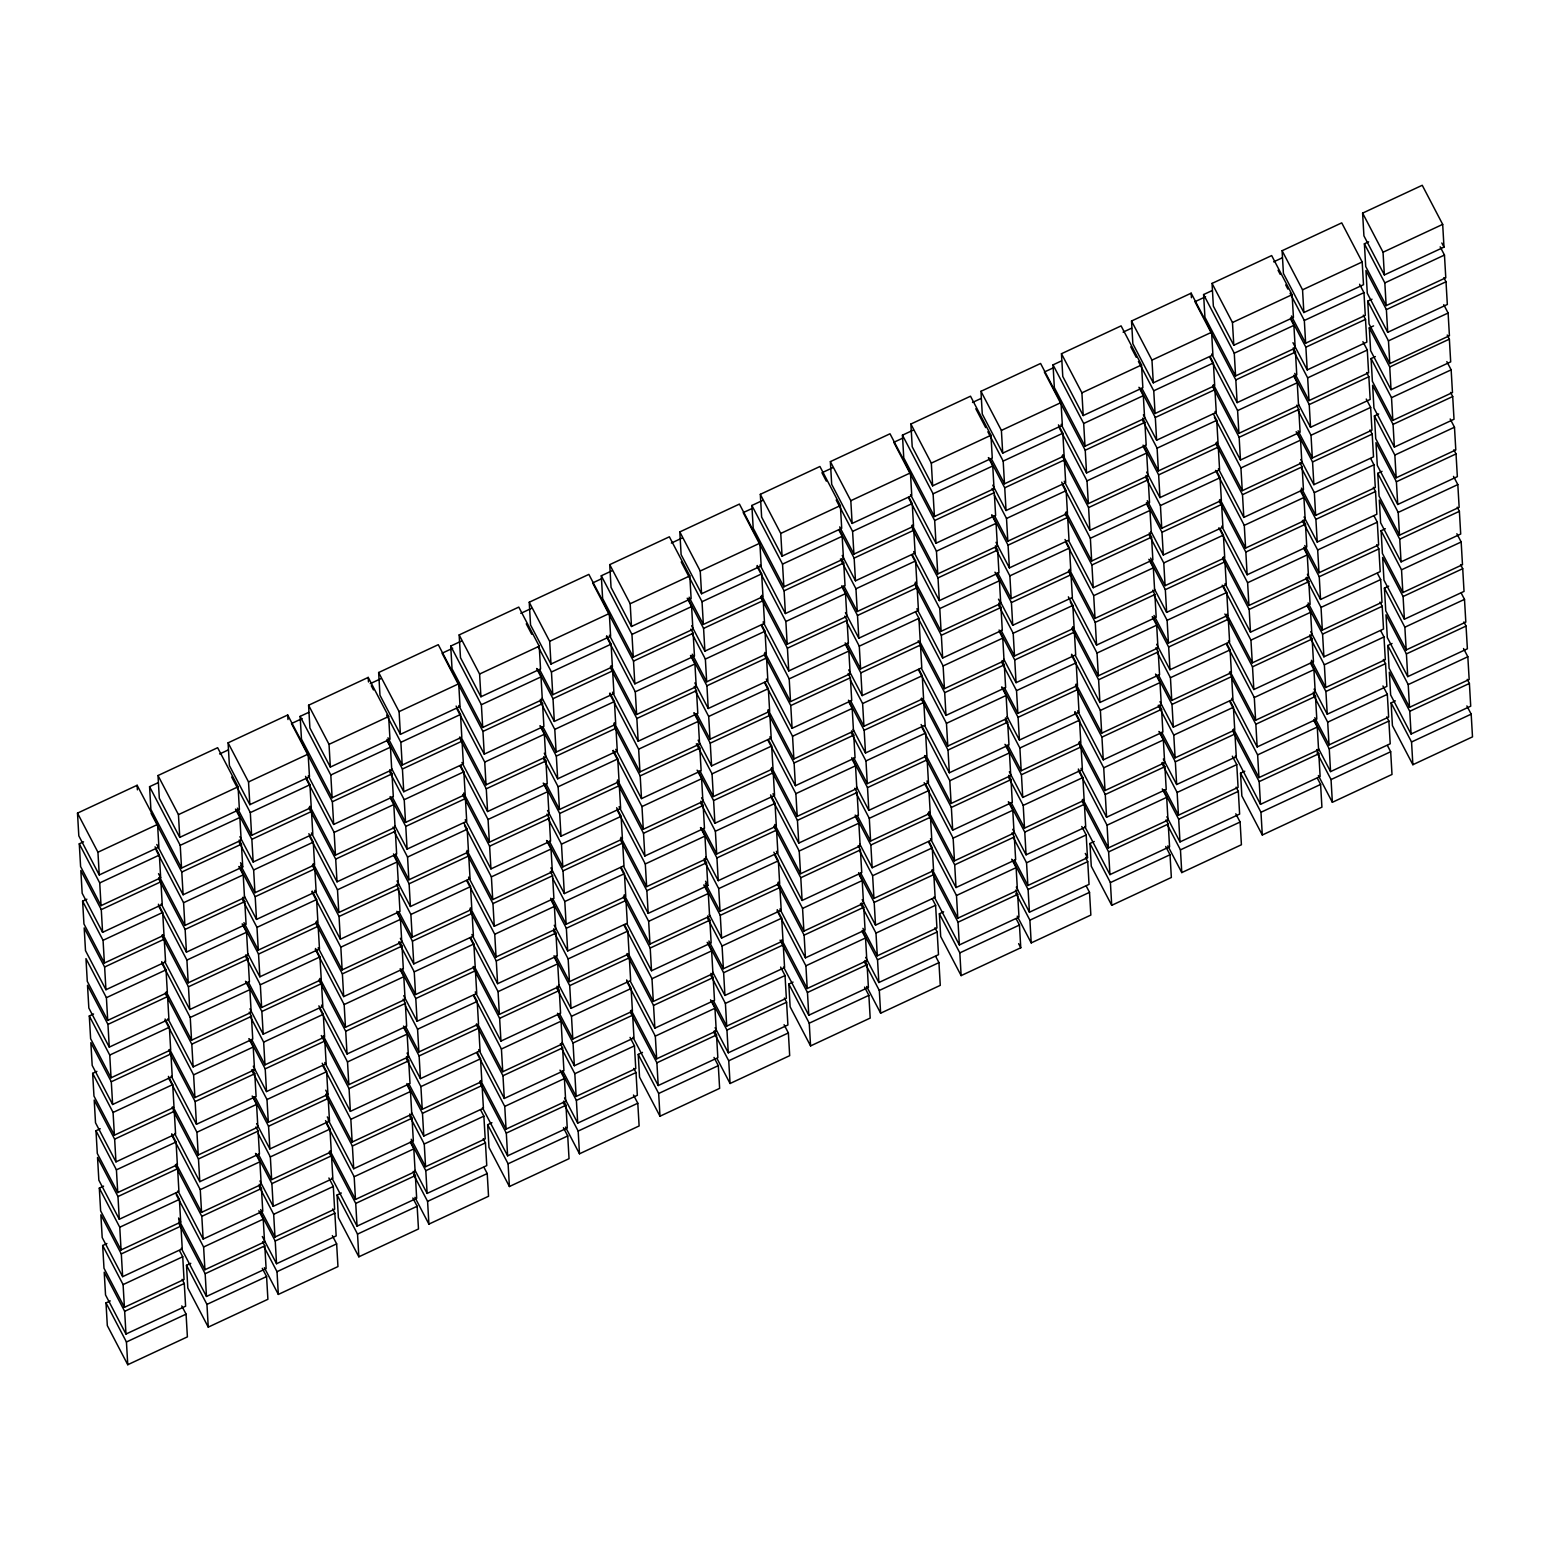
<?xml version="1.0" encoding="UTF-8"?>
<svg xmlns="http://www.w3.org/2000/svg" width="1550" height="1550" viewBox="0 0 1550 1550"><rect width="100%" height="100%" fill="white"/><g stroke="black" fill="none" stroke-linecap="round" stroke-linejoin="round"><path stroke-width="1.5" d="M77.5 813.13L137.136 785.288L157.577 824.387L158.894 847.114L99.258 874.956L78.817 835.857L77.5 813.13L97.941 852.229L99.258 874.956M158.003 775.542L217.639 747.701L238.08 786.799L239.398 809.526L179.761 837.368L159.321 798.269L158.003 775.542L178.444 814.641L179.761 837.368M228.083 742.837L287.699 714.996L308.14 754.094L309.477 776.821L249.841 804.663L229.4 765.564L228.083 742.837L248.523 781.936L249.841 804.663M308.586 705.25L368.222 677.408L388.643 716.507L389.98 739.234L330.344 767.076L309.903 727.977L308.586 705.25L329.026 744.349L330.344 767.076M378.646 672.526L438.282 644.684L458.722 683.783L460.04 706.509L400.404 734.351L379.983 695.252L378.646 672.526L399.086 711.624L400.404 734.351M459.149 634.938L518.785 607.096L539.226 646.195L540.543 668.922L480.926 696.764L460.486 657.665L459.149 634.938L479.589 674.037L480.926 696.764M529.228 602.233L588.864 574.391L609.305 613.49L610.623 636.217L550.986 664.059L530.546 624.96L529.228 602.233L549.669 641.332L550.986 664.059M609.731 564.646L669.368 536.804L689.808 575.903L691.126 598.629L631.489 626.471L611.049 587.373L609.731 564.646L630.172 603.744L631.489 626.471M679.811 531.921L739.428 504.079L759.868 543.178L761.186 565.905L701.569 593.747L681.128 554.648L679.811 531.921L700.232 571.02L701.569 593.747M760.314 494.334L819.931 466.492L840.371 505.591L841.708 528.317L782.072 556.159L761.631 517.061L760.314 494.334L780.754 533.433L782.072 556.159M830.374 461.629L890.01 433.787L910.451 472.866L911.768 495.593L852.132 523.435L831.691 484.356L830.374 461.629L850.814 500.708L852.132 523.435M910.877 424.041L970.513 396.199L990.954 435.279L992.271 458.006L932.635 485.847L912.214 446.768L910.877 424.041L931.317 463.121L932.635 485.847M980.956 391.317L1040.592 363.475L1061.014 402.574L1062.351 425.301L1002.714 453.142L982.274 414.044L980.956 391.317L1001.397 430.416L1002.714 453.142M1061.459 353.729L1121.096 325.887L1141.536 364.986L1142.854 387.713L1083.217 415.555L1062.777 376.456L1061.459 353.729L1081.9 392.828L1083.217 415.555M1131.519 321.024L1191.156 293.183L1211.596 332.262L1212.914 354.989L1153.297 382.831L1132.856 343.732L1131.519 321.024L1151.96 360.104L1153.297 382.831M1212.042 283.418L1271.659 255.576L1292.099 294.674L1293.436 317.401L1233.8 345.243L1213.359 306.144L1212.042 283.418L1232.463 322.516L1233.8 345.243M1282.102 250.713L1341.738 222.871L1362.179 261.969L1363.496 284.696L1303.86 312.538L1283.419 273.439L1282.102 250.713L1302.543 289.811L1303.86 312.538M1362.605 213.125L1422.241 185.283L1442.682 224.382L1443.999 247.109L1384.363 274.951L1363.923 235.852L1362.605 213.125L1383.046 252.224L1384.363 274.951M235.484 809.1L239.862 817.489L241.18 840.216L181.544 868.058L150.892 809.41L149.575 786.683L158.1 782.711M219.635 753.978L228.16 749.987M387.151 740.9L390.445 747.178L391.762 769.904L332.126 797.746L301.475 739.098L300.138 716.371L308.663 712.399M370.218 683.666L380.874 678.687M536.629 668.496L541.008 676.885L542.326 699.612L482.709 727.454L452.038 668.806L450.721 646.079L461.377 641.099M520.8 613.354L531.437 608.394M687.212 598.203L691.591 606.573L692.908 629.3L633.272 657.142L602.621 598.494L601.303 575.767L611.94 570.807M671.363 543.062L682.019 538.083M838.879 529.984L842.173 536.281L843.491 558.988L783.854 586.83L753.203 528.201L751.866 505.474L762.523 500.495M832.583 467.79L821.946 472.75L826.324 481.139M988.357 457.599L992.736 465.969L994.054 488.696L934.437 516.538L903.766 457.889L902.449 435.162L913.105 430.202M972.509 402.457L981.034 398.466M1138.94 387.287L1143.319 395.657L1144.636 418.384L1085 446.226L1054.349 387.597L1053.031 364.87L1061.537 360.879M1123.091 332.146L1131.616 328.174M1290.608 319.087L1293.882 325.364L1295.219 348.091L1235.582 375.933L1204.931 317.285L1203.594 294.558L1212.119 290.586M1273.674 261.853L1282.179 257.862M302.134 718.561L291.478 723.54L332.359 801.718L333.676 824.445L393.312 796.603L391.995 773.876L389.786 769.653M452.697 648.268L442.06 653.228L482.941 731.426L484.259 754.153L543.895 726.311L542.558 703.584L540.349 699.36M601.148 578.944L592.643 582.936L633.504 661.114L634.841 683.841L694.458 655.999L693.141 633.272L690.932 629.048M751.731 508.652L743.206 512.624L784.087 590.821L785.404 613.548L845.041 585.706L843.723 562.979L841.514 558.756M902.294 438.34L893.788 442.331L934.669 520.509L935.987 543.236L995.623 515.394L994.286 492.668L992.077 488.444M1052.876 368.048L1044.351 372.019L1085.233 450.217L1086.55 472.944L1146.186 445.102L1144.869 422.375L1142.66 418.151M1205.59 296.748L1194.934 301.707L1235.815 379.905L1237.132 402.632L1296.769 374.79L1295.451 352.063L1293.243 347.839M155.058 846.842L159.359 855.077L160.677 877.804L101.041 905.646L80.6 866.547L79.282 843.82L83.545 841.824M1440.163 246.818L1444.464 255.052L1445.782 277.779L1386.165 305.621L1365.724 266.522L1364.388 243.796L1368.65 241.819M97.941 852.229L157.577 824.387M178.444 814.641L238.08 786.799M248.523 781.936L308.14 754.094M329.026 744.349L388.643 716.507M399.086 711.624L458.722 683.783M479.589 674.037L539.226 646.195M549.669 641.332L609.305 613.49M630.172 603.744L689.808 575.903M700.232 571.02L759.868 543.178M780.754 533.433L840.371 505.591M850.814 500.708L910.451 472.866M931.317 463.121L990.954 435.279M1001.397 430.416L1061.014 402.574M1081.9 392.828L1141.536 364.986M1151.96 360.104L1211.596 332.262M1232.463 322.516L1292.099 294.674M1302.543 289.811L1362.179 261.969M1383.046 252.224L1442.682 224.382M101.041 905.646L99.723 882.919L159.359 855.077M181.544 868.058L180.226 845.331L239.862 817.489M309.923 784.765L311.259 807.492L251.623 835.334L250.306 812.607L309.923 784.765L305.544 776.395M332.126 797.746L330.809 775.019L390.445 747.178M460.505 714.472L461.823 737.199L402.206 765.041L400.869 742.314L460.505 714.472L456.126 706.083M482.709 727.454L481.372 704.727L541.008 676.885M611.087 644.161L612.405 666.887L552.769 694.729L551.451 672.002L611.087 644.161L606.709 635.791M633.272 657.142L631.954 634.415L691.591 606.573M761.651 573.868L762.988 596.595L703.351 624.437L702.034 601.71L761.651 573.868L757.272 565.479M783.854 586.83L782.537 564.123L842.173 536.281M912.233 503.556L913.551 526.283L853.914 554.125L852.597 531.398L912.233 503.556L908.939 497.279M934.437 516.538L933.1 493.811L992.736 465.969M1062.816 433.244L1064.133 455.971L1004.497 483.813L1003.179 461.086L1062.816 433.244L1058.437 424.874M1085 446.226L1083.683 423.499L1143.319 395.657M1213.379 362.952L1214.696 385.679L1155.079 413.521L1153.743 390.794L1213.379 362.952L1210.104 356.674M1235.582 375.933L1234.265 353.206L1293.882 325.364M1363.961 292.64L1365.279 315.367L1305.642 343.209L1304.325 320.482L1363.961 292.64L1359.582 284.27M1386.165 305.621L1384.828 282.894L1444.464 255.052M158.391 904.231L162.692 912.466L164.009 935.192L104.392 963.034L83.952 923.936L82.615 901.209L86.878 899.213M1443.747 304.672L1448.107 313.022L1449.424 335.749L1389.808 363.591L1369.057 323.911L1367.739 301.184L1372.002 299.208M160.909 881.776L162.227 904.502L102.591 932.344L101.273 909.618L160.909 881.776L158.759 877.668M241.412 844.188L242.73 866.915L183.113 894.757L181.776 872.03L241.412 844.188L239.223 840.003M311.492 811.483L312.809 834.191L253.173 862.033L251.856 839.325L311.492 811.483L309.283 807.24M332.359 801.718L391.995 773.876M462.055 741.171L463.392 763.898L403.756 791.74L402.419 769.013L462.055 741.171L459.846 736.947M482.941 731.426L542.558 703.584M612.637 670.859L613.955 693.586L554.319 721.428L553.001 698.701L612.637 670.859L610.429 666.636M633.504 661.114L693.141 633.272M763.22 600.567L764.538 623.294L704.901 651.136L703.584 628.409L763.22 600.567L760.992 596.343M784.087 590.821L843.723 562.979M913.783 530.255L915.101 552.982L855.484 580.824L854.147 558.097L913.783 530.255L911.574 526.031M934.669 520.509L994.286 492.668M1064.366 459.963L1065.683 482.689L1006.047 510.531L1004.729 487.804L1064.366 459.963L1062.157 455.739M1085.233 450.217L1144.869 422.375M1214.929 389.651L1216.266 412.377L1156.629 440.219L1155.312 417.493L1214.929 389.651L1212.72 385.427M1235.815 379.905L1295.451 352.063M1365.511 319.358L1366.829 342.085L1307.212 369.927L1305.875 347.2L1365.511 319.358L1363.322 315.154M1446.014 281.771L1447.332 304.478L1387.715 332.32L1386.378 309.613L1446.014 281.771L1443.864 277.644M1447.216 335.032L1449.366 339.14L1450.684 361.867L1391.048 389.709L1370.607 350.61L1369.289 327.883L1373.552 325.907M104.392 963.034L103.056 940.308L162.692 912.466M243.195 874.878L244.532 897.605L184.896 925.447L183.578 902.72L243.195 874.878L238.816 866.489M313.274 842.154L314.592 864.881L254.956 892.722L253.638 869.996L313.274 842.154L308.857 833.706M393.778 804.566L395.095 827.293L335.459 855.135L334.141 832.408L393.778 804.566L390.445 798.192M463.838 771.842L465.174 794.569L405.538 822.411L404.221 799.703L463.838 771.842L460.505 765.467M544.36 734.254L545.678 756.981L486.041 784.823L484.724 762.096L544.36 734.254L539.904 725.768M614.42 701.549L615.738 724.276L556.121 752.118L554.784 729.391L614.42 701.549L609.983 693.044M694.923 663.962L696.241 686.689L636.624 714.531L635.287 691.804L694.923 663.962L690.486 655.456M765.002 631.238L766.32 653.964L706.684 681.806L705.366 659.079L765.002 631.238L761.67 624.863M845.506 593.65L846.823 616.377L787.187 644.219L785.869 621.492L845.506 593.65L842.173 587.276M915.566 560.945L916.903 583.672L857.266 611.514L855.949 588.787L915.566 560.945L912.233 554.571M996.069 523.357L997.406 546.084L937.769 573.926L936.452 551.199L996.069 523.357L991.632 514.852M1066.148 490.633L1067.466 513.36L1007.829 541.202L1006.512 518.475L1066.148 490.633L1061.711 482.147M1146.651 453.046L1147.969 475.772L1088.352 503.614L1087.015 480.887L1146.651 453.046L1143.319 446.671M1216.731 420.341L1218.048 443.067L1158.412 470.909L1157.094 448.183L1216.731 420.341L1213.398 413.966M1297.234 382.753L1298.551 405.48L1238.915 433.322L1237.598 410.595L1297.234 382.753L1293.921 376.398M1367.294 350.029L1368.611 372.756L1308.994 400.597L1307.658 377.871L1367.294 350.029L1362.915 341.659M1389.808 363.591L1388.471 340.864L1448.107 313.022M1446.848 361.596L1451.149 369.83L1452.466 392.557L1392.83 420.399L1372.389 381.3L1371.072 358.573L1375.334 356.577M164.242 939.164L165.579 961.891L105.942 989.733L104.625 967.006L164.242 939.164L162.091 935.038M244.764 901.577L246.082 924.304L186.446 952.146L185.128 929.419L244.764 901.577L242.556 897.392M314.824 868.852L316.142 891.579L256.506 919.421L255.188 896.694L314.824 868.852L312.616 864.629M395.327 831.265L396.645 853.992L337.028 881.834L335.691 859.107L395.327 831.265L393.099 827.022M465.407 798.56L466.724 821.287L407.088 849.129L405.771 826.402L465.407 798.56L463.179 794.298M545.91 760.972L547.227 783.699L487.591 811.541L486.274 788.814L545.91 760.972L543.682 756.71M615.97 728.248L617.288 750.975L557.671 778.817L556.334 756.09L615.97 728.248L613.742 723.986M696.473 690.661L697.81 713.387L638.174 741.229L636.856 718.502L696.473 690.661L694.245 686.398M766.553 657.956L767.87 680.683L708.234 708.524L706.916 685.798L766.553 657.956L764.324 653.674M847.056 620.368L848.373 643.095L788.756 670.937L787.419 648.21L847.056 620.368L844.827 616.086M917.135 587.644L918.452 610.371L858.816 638.212L857.499 615.486L917.135 587.644L914.887 583.381M997.638 550.056L998.956 572.783L939.319 600.625L938.002 577.898L997.638 550.056L995.41 545.794M1067.698 517.332L1069.016 540.059L1009.399 567.901L1008.062 545.174L1067.698 517.332L1065.47 513.069M1148.201 479.744L1149.538 502.471L1089.902 530.313L1088.584 507.586L1148.201 479.744L1145.973 475.482M1218.281 447.039L1219.598 469.766L1159.962 497.608L1158.644 474.881L1218.281 447.039L1216.053 442.796M1298.784 409.452L1300.101 432.179L1240.465 460.021L1239.147 437.294L1298.784 409.452L1296.575 405.228M1368.844 376.728L1370.181 399.454L1310.544 427.296L1309.227 404.569L1368.844 376.728L1366.654 372.543M1391.048 389.709L1389.73 366.982L1449.366 339.14M166.024 969.835L167.361 992.562L107.725 1020.404L106.407 997.677L166.024 969.835L161.723 961.62M246.547 932.248L247.864 954.974L188.228 982.816L186.911 960.089L246.547 932.248L242.168 923.877M316.607 899.542L317.924 922.269L258.308 950.111L256.971 927.384L316.607 899.542L312.189 891.095M397.11 861.955L398.447 884.682L338.811 912.524L337.493 889.797L397.11 861.955L393.778 855.581M467.189 829.231L468.507 851.958L408.871 879.799L407.553 857.072L467.189 829.231L463.838 822.837M547.692 791.643L549.01 814.37L489.374 842.212L488.056 819.485L547.692 791.643L543.217 783.099M617.752 758.938L619.089 781.665L559.453 809.507L558.136 786.78L617.752 758.938L613.296 750.374M698.275 721.351L699.592 744.077L639.956 771.919L638.639 749.192L698.275 721.351L693.799 712.787M768.335 688.626L769.653 711.353L710.016 739.195L708.699 716.468L768.335 688.626L764.983 682.213M848.838 651.039L850.156 673.766L790.539 701.607L789.202 678.881L848.838 651.039L845.486 644.626M918.917 618.334L920.235 641.061L860.599 668.903L859.281 646.176L918.917 618.334L915.566 611.921M999.421 580.746L1000.738 603.454L941.102 631.315L939.784 608.588L999.421 580.746L994.945 572.183M1069.481 548.022L1070.817 570.749L1011.181 598.591L1009.864 575.864L1069.481 548.022L1065.024 539.477M1149.984 510.434L1151.321 533.161L1091.684 561.003L1090.367 538.276L1149.984 510.434L1146.651 504.041M1220.063 477.71L1221.381 500.437L1161.744 528.279L1160.427 505.552L1220.063 477.71L1216.731 471.336M1300.566 440.123L1301.884 462.849L1242.267 490.691L1240.93 467.964L1300.566 440.123L1296.149 431.675M1370.646 407.418L1371.963 430.144L1312.327 457.986L1311.009 435.259L1370.646 407.418L1366.247 399.048M1392.83 420.399L1391.513 397.672L1451.149 369.83M165.075 1018.989L169.376 1027.224L170.694 1049.951L111.058 1077.793L90.617 1038.694L89.299 1015.967L93.562 1013.991M1450.18 418.984L1454.481 427.219L1455.799 449.946L1396.182 477.787L1375.741 438.689L1374.404 415.962L1378.667 413.966M167.594 996.553L168.911 1019.28L109.275 1047.122L107.957 1024.395L167.594 996.553L165.443 992.426M248.097 958.966L249.414 981.692L189.778 1009.534L188.461 986.808L248.097 958.966L245.907 954.761M318.157 926.241L319.494 948.968L259.858 976.81L258.54 954.083L318.157 926.241L315.948 922.018M398.66 888.654L399.997 911.381L340.361 939.222L339.043 916.496L398.66 888.654L396.451 884.411M468.739 855.949L470.057 878.656L410.421 906.498L409.103 883.791L468.739 855.949L466.511 851.667M549.243 818.342L550.56 841.069L490.943 868.911L489.606 846.184L549.243 818.342L547.014 814.079M619.322 785.637L620.639 808.364L561.003 836.206L559.686 813.479L619.322 785.637L617.074 781.355M699.825 748.049L701.143 770.776L641.506 798.618L640.189 775.891L699.825 748.049L697.577 743.768M769.885 715.325L771.202 738.052L711.586 765.894L710.249 743.167L769.885 715.325L767.657 711.043M850.388 677.738L851.725 700.464L792.089 728.306L790.771 705.579L850.388 677.738L848.16 673.456M920.467 645.033L921.785 667.759L862.149 695.601L860.831 672.874L920.467 645.033L918.22 640.751M1000.971 607.445L1002.288 630.172L942.652 658.014L941.334 635.287L1000.971 607.445L998.723 603.163M1071.031 574.721L1072.368 597.447L1012.731 625.289L1011.414 602.562L1071.031 574.721L1068.803 570.458M1151.553 537.133L1152.871 559.86L1093.234 587.702L1091.917 564.975L1151.553 537.133L1149.325 532.871M1221.613 504.428L1222.931 527.155L1163.314 554.997L1161.977 532.27L1221.613 504.428L1219.385 500.166M1302.116 466.841L1303.453 489.567L1243.817 517.409L1242.499 494.683L1302.116 466.841L1299.908 462.617M1372.196 434.116L1373.513 456.843L1313.877 484.685L1312.559 461.958L1372.196 434.116L1370.006 429.931M1452.699 396.529L1454.016 419.256L1394.38 447.097L1393.062 424.371L1452.699 396.529L1450.548 392.421M111.058 1077.793L109.74 1055.066L169.376 1027.224M249.879 989.636L251.197 1012.363L191.561 1040.205L190.243 1017.478L249.879 989.636L245.501 981.266M319.939 956.931L321.276 979.658L261.64 1007.5L260.323 984.773L319.939 956.931L315.522 948.464M400.462 919.344L401.779 942.071L342.143 969.913L340.826 947.186L400.462 919.344L397.129 912.969M470.522 886.619L471.839 909.346L412.222 937.188L410.886 914.461L470.522 886.619L467.17 880.226M551.025 849.032L552.362 871.759L492.726 899.601L491.389 876.874L551.025 849.032L546.569 840.488M621.104 816.327L622.422 839.034L562.786 866.876L561.468 844.169L621.104 816.327L616.629 807.744M701.607 778.72L702.925 801.447L643.289 829.289L641.971 806.562L701.607 778.72L697.113 770.156M771.667 746.015L773.004 768.742L713.368 796.584L712.051 773.857L771.667 746.015L768.316 739.583M852.19 708.428L853.507 731.154L793.871 758.996L792.554 736.269L852.19 708.428L848.819 701.995M922.25 675.703L923.567 698.43L863.931 726.272L862.614 703.545L922.25 675.703L918.879 669.271M1002.753 638.116L1004.071 660.842L944.454 688.684L943.117 665.958L1002.753 638.116L999.401 631.702M1072.832 605.411L1074.15 628.137L1014.514 655.979L1013.196 633.252L1072.832 605.411L1068.357 596.847M1153.336 567.823L1154.653 590.55L1095.017 618.392L1093.699 595.665L1153.336 567.823L1148.879 559.298M1223.396 535.099L1224.733 557.826L1165.096 585.667L1163.759 562.941L1223.396 535.099L1220.063 528.724M1303.899 497.511L1305.236 520.238L1245.599 548.08L1244.282 525.353L1303.899 497.511L1300.586 491.176M1373.978 464.806L1375.296 487.533L1315.659 515.375L1314.342 492.648L1373.978 464.806L1370.684 458.509M1396.182 477.787L1394.845 455.061L1454.481 427.219M168.407 1076.378L172.709 1084.612L174.026 1107.339L114.409 1135.181L93.969 1096.082L92.651 1073.356L96.894 1071.379M1453.513 476.373L1457.814 484.588L1459.151 507.315L1399.514 535.157L1379.074 496.078L1377.756 473.351L1382.019 471.355M170.926 1053.923L172.244 1076.649L112.627 1104.491L111.29 1081.764L170.926 1053.923L168.776 1049.815M251.429 1016.335L252.747 1039.062L193.13 1066.904L191.793 1044.177L251.429 1016.335L249.24 1012.15M321.509 983.63L322.826 1006.357L263.19 1034.199L261.873 1011.472L321.509 983.63L319.3 979.406M402.012 946.042L403.329 968.769L343.693 996.611L342.376 973.884L402.012 946.042L399.784 941.799M472.072 913.318L473.409 936.045L413.772 963.887L412.455 941.16L472.072 913.318L469.844 909.056M552.575 875.731L553.912 898.458L494.276 926.299L492.958 903.572L552.575 875.731L550.347 871.468M622.654 843.026L623.972 865.752L564.336 893.594L563.018 870.868L622.654 843.026L620.407 838.744M703.158 805.438L704.475 828.165L644.858 856.007L643.521 833.28L703.158 805.438L700.91 801.137M773.237 772.714L774.554 795.441L714.918 823.283L713.601 800.556L773.237 772.714L771.009 768.471M853.74 735.126L855.058 757.853L795.421 785.695L794.104 762.968L853.74 735.126L851.512 730.883M923.8 702.421L925.118 725.148L865.501 752.99L864.164 730.263L923.8 702.421L921.553 698.12M1004.303 664.834L1005.64 687.561L946.004 715.403L944.686 692.676L1004.303 664.834L1002.075 660.533M1074.382 632.109L1075.7 654.836L1016.064 682.678L1014.746 659.951L1074.382 632.109L1072.135 627.827M1154.886 594.522L1156.203 617.249L1096.567 645.091L1095.249 622.364L1154.886 594.522L1152.658 590.259M1224.946 561.798L1226.283 584.524L1166.646 612.366L1165.329 589.659L1224.946 561.798L1222.737 557.554M1305.468 524.21L1306.786 546.937L1247.149 574.779L1245.832 552.052L1305.468 524.21L1303.259 519.986M1375.528 491.505L1376.846 514.232L1317.229 542.074L1315.892 519.347L1375.528 491.505L1373.339 487.32M1456.031 453.918L1457.349 476.644L1397.732 504.486L1396.395 481.759L1456.031 453.918L1453.881 449.791M114.409 1135.181L113.073 1112.454L172.709 1084.612M253.212 1047.025L254.549 1069.752L194.912 1097.594L193.595 1074.867L253.212 1047.025L248.833 1038.655M323.291 1014.301L324.609 1037.027L264.972 1064.869L263.655 1042.142L323.291 1014.301L318.874 1005.853M403.794 976.713L405.112 999.44L345.476 1027.282L344.158 1004.555L403.794 976.713L400.462 970.339M473.854 944.008L475.191 966.735L415.555 994.577L414.238 971.85L473.854 944.008L470.522 937.614M554.377 906.421L555.694 929.148L496.058 956.989L494.741 934.262L554.377 906.421L551.025 900.007M624.437 873.696L625.754 896.423L566.137 924.265L564.801 901.538L624.437 873.696L621.085 867.283M704.94 836.109L706.257 858.836L646.641 886.678L645.304 863.951L704.94 836.109L700.464 827.526M775.019 803.404L776.337 826.131L716.701 853.972L715.383 831.246L775.019 803.404L770.563 794.898M855.523 765.816L856.84 788.543L797.204 816.385L795.886 793.658L855.523 765.816L852.19 759.442M925.583 733.092L926.919 755.819L867.283 783.661L865.966 760.934L925.583 733.092L921.107 724.509M1006.086 695.504L1007.423 718.231L947.786 746.073L946.469 723.346L1006.086 695.504L1001.61 686.941M1076.165 662.799L1077.483 685.526L1017.846 713.368L1016.529 690.641L1076.165 662.799L1071.689 654.236M1156.668 625.212L1157.986 647.939L1098.369 675.781L1097.032 653.054L1156.668 625.212L1152.212 616.667M1226.747 592.488L1228.065 615.214L1168.429 643.056L1167.111 620.329L1226.747 592.488L1223.415 586.113M1307.251 554.9L1308.568 577.627L1248.932 605.469L1247.614 582.742L1307.251 554.9L1303.938 548.564M1377.311 522.176L1378.628 544.903L1319.011 572.744L1317.674 550.018L1377.311 522.176L1374.036 515.898M1399.514 535.157L1398.197 512.43L1457.814 484.588M171.74 1133.767L176.061 1142.001L177.378 1164.728L117.742 1192.57L97.301 1153.471L95.984 1130.744L100.246 1128.749M1456.864 533.743L1461.166 541.977L1462.483 564.704L1402.847 592.546L1382.406 553.447L1381.089 530.72L1385.351 528.744M174.259 1111.311L175.596 1134.038L115.959 1161.88L114.642 1139.153L174.259 1111.311L172.108 1107.204M254.781 1073.724L256.099 1096.451L196.463 1124.293L195.145 1101.566L254.781 1073.724L252.592 1069.539M324.841 1041.019L326.159 1063.746L266.522 1091.587L265.205 1068.861L324.841 1041.019L322.632 1036.795M405.344 1003.431L406.662 1026.158L347.045 1054L345.708 1031.273L405.344 1003.431L403.136 999.169M475.424 970.707L476.741 993.434L417.105 1021.276L415.787 998.549L475.424 970.707L473.196 966.444M555.927 933.119L557.244 955.846L497.608 983.688L496.291 960.961L555.927 933.119L553.679 928.837M625.987 900.414L627.324 923.122L567.688 950.964L566.351 928.256L625.987 900.414L623.759 896.113M706.49 862.808L707.827 885.534L648.191 913.376L646.873 890.669L706.49 862.808L704.262 858.526M776.569 830.102L777.887 852.829L718.251 880.671L716.933 857.944L776.569 830.102L774.322 825.821M857.072 792.515L858.39 815.242L798.773 843.084L797.436 820.357L857.072 792.515L854.825 788.214M927.152 759.791L928.469 782.518L868.833 810.359L867.516 787.632L927.152 759.791L924.904 755.509M1007.655 722.203L1008.972 744.93L949.336 772.772L948.019 750.045L1007.655 722.203L1005.407 717.921M1077.715 689.498L1079.033 712.225L1019.416 740.067L1018.079 717.34L1077.715 689.498L1075.487 685.216M1158.218 651.911L1159.555 674.637L1099.919 702.479L1098.601 679.752L1158.218 651.911L1155.99 647.648M1228.298 619.186L1229.615 641.913L1169.979 669.755L1168.661 647.028L1228.298 619.186L1226.069 614.943M1308.801 581.599L1310.118 604.326L1250.482 632.167L1249.164 609.441L1308.801 581.599L1306.592 577.375M1378.861 548.894L1380.197 571.621L1320.561 599.462L1319.244 576.736L1378.861 548.894L1376.671 544.709M1459.383 511.306L1460.701 534.033L1401.064 561.875L1399.747 539.148L1459.383 511.306L1457.233 507.179M117.742 1192.57L116.424 1169.843L176.061 1142.001M256.564 1104.414L257.881 1127.141L198.245 1154.983L196.928 1132.256L256.564 1104.414L252.185 1096.024M326.624 1071.689L327.941 1094.416L268.324 1122.258L266.988 1099.531L326.624 1071.689L322.206 1063.242M407.127 1034.102L408.464 1056.829L348.827 1084.671L347.51 1061.944L407.127 1034.102L403.794 1027.728M477.206 1001.397L478.524 1024.124L418.887 1051.966L417.57 1029.239L477.206 1001.397L473.854 994.984M557.709 963.809L559.027 986.536L499.391 1014.378L498.073 991.651L557.709 963.809L554.357 957.396M627.769 931.085L629.106 953.812L569.47 981.654L568.153 958.927L627.769 931.085L624.417 924.653M708.292 893.498L709.609 916.224L649.973 944.066L648.656 921.339L708.292 893.498L703.797 884.934M778.352 860.792L779.669 883.5L720.053 911.342L718.716 888.634L778.352 860.792L773.876 852.209M858.855 823.186L860.173 845.913L800.556 873.754L799.219 851.028L858.855 823.186L855.503 816.773M928.934 790.481L930.252 813.208L870.616 841.049L869.298 818.322L928.934 790.481L925.563 784.048M1009.438 752.893L1010.755 775.62L951.119 803.462L949.801 780.735L1009.438 752.893L1004.962 744.329M1079.497 720.169L1080.834 742.896L1021.198 770.738L1019.881 748.011L1079.497 720.169L1075.041 711.624M1160.001 682.581L1161.337 705.308L1101.701 733.15L1100.384 710.423L1160.001 682.581L1155.544 674.056M1230.08 649.876L1231.397 672.603L1171.761 700.445L1170.444 677.718L1230.08 649.876L1226.747 643.502M1310.583 612.289L1311.901 635.016L1252.284 662.857L1250.947 640.131L1310.583 612.289L1307.27 605.953M1380.663 579.564L1381.98 602.291L1322.344 630.133L1321.026 607.406L1380.663 579.564L1377.369 573.287M1402.847 592.546L1401.529 569.819L1461.166 541.977M176.157 1193.209L179.393 1199.39L180.711 1222.117L121.074 1249.959L100.634 1210.86L99.316 1188.133L103.579 1186.138M1461.282 593.185L1464.498 599.366L1465.816 622.092L1406.199 649.934L1385.758 610.836L1384.421 588.109L1388.684 586.132M177.611 1168.7L178.928 1191.427L119.292 1219.269L117.974 1196.542L177.611 1168.7L175.46 1164.592M258.114 1131.112L259.431 1153.839L199.795 1181.681L198.477 1158.954L258.114 1131.112L255.924 1126.928M328.174 1098.388L329.511 1121.115L269.874 1148.957L268.557 1126.23L328.174 1098.388L325.965 1094.164M408.696 1060.801L410.014 1083.527L350.377 1111.369L349.06 1088.642L408.696 1060.801L406.468 1056.558M478.756 1028.096L480.074 1050.822L420.438 1078.664L419.12 1055.938L478.756 1028.096L476.528 1023.833M559.259 990.508L560.577 1013.235L500.96 1041.077L499.623 1018.35L559.259 990.508L557.031 986.226M629.339 957.784L630.656 980.511L571.02 1008.353L569.702 985.626L629.339 957.784L627.091 953.521M709.842 920.196L711.159 942.923L651.523 970.765L650.206 948.038L709.842 920.196L707.594 915.934M779.902 887.491L781.219 910.218L721.602 938.06L720.266 915.333L779.902 887.491L777.674 883.209M860.405 849.904L861.742 872.631L802.106 900.472L800.788 877.746L860.405 849.904L858.177 845.622M930.484 817.179L931.802 839.906L872.166 867.748L870.848 845.021L930.484 817.179L928.237 812.898M1010.987 779.592L1012.305 802.319L952.688 830.161L951.351 807.434L1010.987 779.592L1008.759 775.31M1081.067 746.887L1082.384 769.614L1022.748 797.456L1021.431 774.729L1081.067 746.887L1078.819 742.605M1161.57 709.299L1162.888 732.026L1103.251 759.868L1101.934 737.141L1161.57 709.299L1159.342 705.018M1231.63 676.575L1232.947 699.302L1173.331 727.144L1171.994 704.417L1231.63 676.575L1229.402 672.332M1312.133 638.988L1313.47 661.714L1253.834 689.556L1252.516 666.829L1312.133 638.988L1309.924 634.764M1382.212 606.283L1383.53 628.99L1323.894 656.832L1322.576 634.124L1382.212 606.283L1380.023 602.078M1462.716 568.676L1464.033 591.403L1404.397 619.244L1403.079 596.518L1462.716 568.676L1460.565 564.568M121.074 1249.959L119.757 1227.232L179.393 1199.39M259.896 1161.803L261.214 1184.51L201.578 1212.352L200.26 1189.644L259.896 1161.803L255.517 1153.413M329.956 1129.078L331.293 1151.805L271.657 1179.647L270.339 1156.92L329.956 1129.078L325.539 1120.631M410.479 1091.491L411.796 1114.217L352.16 1142.059L350.843 1119.332L410.479 1091.491L407.146 1085.116M480.539 1058.766L481.856 1081.493L422.239 1109.335L420.903 1086.608L480.539 1058.766L477.187 1052.372M561.042 1021.179L562.379 1043.906L502.743 1071.747L501.425 1049.021L561.042 1021.179L557.709 1014.785M631.121 988.474L632.439 1011.201L572.803 1039.043L571.485 1016.316L631.121 988.474L626.665 979.949M711.624 950.886L712.942 973.613L653.306 1001.455L651.988 978.728L711.624 950.886L707.168 942.361M781.684 918.162L783.021 940.889L723.385 968.731L722.067 946.004L781.684 918.162L777.228 909.637M862.207 880.574L863.524 903.301L803.888 931.143L802.571 908.416L862.207 880.574L858.855 874.181M932.267 847.869L933.584 870.596L873.948 898.438L872.631 875.711L932.267 847.869L928.915 841.476M1012.77 810.282L1014.087 833.009L954.471 860.851L953.134 838.124L1012.77 810.282L1008.314 801.738M1082.849 777.558L1084.167 800.284L1024.531 828.126L1023.213 805.399L1082.849 777.558L1078.374 769.033M1163.353 739.97L1164.67 762.697L1105.034 790.539L1103.716 767.812L1163.353 739.97L1158.896 731.445M1233.413 707.265L1234.749 729.992L1175.113 757.834L1173.776 735.107L1233.413 707.265L1230.08 700.891M1313.916 669.678L1315.253 692.404L1255.616 720.246L1254.299 697.519L1313.916 669.678L1310.603 663.322M1383.995 636.953L1385.312 659.68L1325.676 687.522L1324.359 664.795L1383.995 636.953L1380.701 630.676M1406.199 649.934L1404.862 627.208L1464.498 599.366M179.509 1250.598L182.726 1256.759L184.043 1279.486L124.426 1307.328L103.986 1268.229L102.668 1245.522L106.911 1243.526M1463.529 648.52L1467.831 656.754L1469.168 679.481L1409.531 707.323L1389.091 668.224L1387.773 645.498L1392.036 643.502M180.943 1226.089L182.261 1248.816L122.644 1276.658L121.307 1253.931L180.943 1226.089L178.792 1221.962M261.446 1188.501L262.764 1211.228L203.147 1239.07L201.81 1216.343L261.446 1188.501L259.257 1184.316M331.526 1155.777L332.843 1178.504L273.207 1206.346L271.889 1183.619L331.526 1155.777L329.317 1151.553M412.029 1118.189L413.346 1140.916L353.71 1168.758L352.392 1146.031L412.029 1118.189L409.801 1113.946M482.089 1085.484L483.426 1108.211L423.789 1136.053L422.472 1113.326L482.089 1085.484L479.88 1081.222M562.592 1047.897L563.929 1070.624L504.292 1098.466L502.975 1075.739L562.592 1047.897L560.383 1043.634M632.671 1015.173L633.989 1037.899L574.352 1065.741L573.035 1043.014L632.671 1015.173L630.443 1010.929M713.174 977.585L714.492 1000.312L654.875 1028.154L653.538 1005.427L713.174 977.585L710.946 973.342M783.254 944.88L784.571 967.587L724.935 995.449L723.618 972.722L783.254 944.88L781.026 940.618M863.757 907.292L865.074 930L805.438 957.842L804.121 935.134L863.757 907.292L861.529 903.03M933.817 874.568L935.134 897.295L875.518 925.137L874.181 902.41L933.817 874.568L931.608 870.325M1014.32 836.981L1015.657 859.708L956.021 887.549L954.703 864.822L1014.32 836.981L1012.111 832.738M1084.399 804.256L1085.717 826.983L1026.081 854.825L1024.763 832.098L1084.399 804.256L1082.171 800.013M1164.902 766.669L1166.22 789.396L1106.584 817.238L1105.266 794.511L1164.902 766.669L1162.674 762.426M1234.962 733.964L1236.299 756.691L1176.663 784.533L1175.346 761.806L1234.962 733.964L1232.754 729.721M1315.485 696.376L1316.803 719.103L1257.166 746.945L1255.849 724.218L1315.485 696.376L1313.276 692.153M1385.545 663.652L1386.862 686.379L1327.246 714.221L1325.909 691.494L1385.545 663.652L1383.356 659.467M1466.048 626.064L1467.385 648.791L1407.749 676.633L1406.412 653.906L1466.048 626.064L1463.897 621.957M124.426 1307.328L123.089 1284.601L182.726 1256.759M263.229 1219.172L264.566 1241.899L204.929 1269.741L203.612 1247.014L263.229 1219.172L258.85 1210.802M333.308 1186.467L334.626 1209.194L274.989 1237.036L273.672 1214.309L333.308 1186.467L328.891 1178M413.811 1148.879L415.129 1171.606L355.493 1199.448L354.175 1176.721L413.811 1148.879L410.498 1142.544M483.871 1116.155L485.208 1138.882L425.572 1166.724L424.254 1143.997L483.871 1116.155L480.558 1109.819M564.394 1078.567L565.711 1101.294L506.075 1129.136L504.757 1106.409L564.394 1078.567L559.976 1070.12M634.454 1045.862L635.771 1068.589L576.154 1096.431L574.817 1073.704L634.454 1045.862L630.036 1037.396M714.957 1008.275L716.274 1031.002L656.658 1058.844L655.321 1036.117L714.957 1008.275L710.539 999.808M785.036 975.551L786.354 998.278L726.717 1026.119L725.4 1003.393L785.036 975.551L780.619 967.103M865.539 937.963L866.857 960.69L807.221 988.532L805.903 965.805L865.539 937.963L862.226 931.627M935.599 905.258L936.936 927.966L877.3 955.808L875.982 933.1L935.599 905.258L932.286 898.903M1016.122 867.651L1017.439 890.378L957.803 918.22L956.486 895.493L1016.122 867.651L1011.685 859.204M1086.182 834.946L1087.499 857.673L1027.863 885.515L1026.546 862.788L1086.182 834.946L1081.764 826.499M1166.685 797.359L1168.003 820.086L1108.386 847.928L1107.049 825.201L1166.685 797.359L1162.267 788.911M1236.764 764.634L1238.082 787.361L1178.446 815.203L1177.128 792.476L1236.764 764.634L1232.347 756.187M1317.267 727.047L1318.585 749.774L1258.949 777.616L1257.631 754.889L1317.267 727.047L1313.954 720.711M1387.327 694.342L1388.645 717.069L1329.028 744.911L1327.691 722.184L1387.327 694.342L1382.949 685.952M1409.531 707.323L1408.214 684.596L1467.831 656.754M181.757 1305.914L186.078 1314.148L187.395 1336.875L127.759 1364.717L107.318 1325.618L106.001 1302.891L110.263 1300.915M262.279 1268.326L266.581 1276.561L267.898 1299.288L208.262 1327.129L187.821 1288.031L186.504 1265.304L190.766 1263.327M412.843 1198.034L417.144 1206.268L418.481 1228.976L358.844 1256.817L338.404 1217.738L337.086 1195.011L341.329 1193.016M563.425 1127.722L567.726 1135.956L569.044 1158.683L509.408 1186.525L488.986 1147.426L487.649 1124.699L491.912 1122.704M714.007 1057.429L718.309 1065.644L719.626 1088.371L659.99 1116.213L639.549 1077.134L638.232 1054.407L642.494 1052.411M864.571 987.118L868.872 995.352L870.189 1018.079L810.572 1045.921L790.132 1006.822L788.814 984.095L793.058 982.099M1016.219 918.879L1019.454 925.04L1020.772 947.767L961.136 975.609L940.695 936.51L939.377 913.783L943.64 911.807M1165.716 846.513L1170.017 854.748L1171.354 877.474L1111.718 905.316L1091.277 866.217L1089.96 843.491L1094.223 841.495M1317.384 778.274L1320.6 784.436L1321.918 807.163L1262.301 835.004L1241.86 795.906L1240.523 773.179L1244.786 771.202M1466.881 705.909L1471.183 714.143L1472.5 736.87L1412.864 764.712L1392.423 725.613L1391.106 702.886L1395.368 700.891M184.276 1283.478L185.612 1306.204L125.976 1334.046L124.659 1311.319L184.276 1283.478L182.125 1279.351M264.798 1245.89L266.116 1268.598L206.479 1296.459L205.162 1273.732L264.798 1245.89L262.609 1241.686M334.858 1213.166L336.176 1235.892L276.539 1263.734L275.222 1241.007L334.858 1213.166L332.669 1208.981M415.361 1175.578L416.679 1198.305L357.062 1226.147L355.725 1203.42L415.361 1175.578L413.172 1171.393M485.441 1142.854L486.758 1165.581L427.122 1193.423L425.804 1170.696L485.441 1142.854L483.251 1138.669M565.944 1105.266L567.261 1127.993L507.625 1155.835L506.308 1133.108L565.944 1105.266L563.754 1101.081M636.004 1072.561L637.341 1095.288L577.704 1123.13L576.387 1100.403L636.004 1072.561L633.814 1068.376M716.507 1034.974L717.844 1057.701L658.208 1085.543L656.89 1062.816L716.507 1034.974L714.317 1030.789M786.586 1002.249L787.904 1024.976L728.268 1052.818L726.95 1030.091L786.586 1002.249L784.397 998.064M867.089 964.662L868.407 987.389L808.79 1015.231L807.453 992.504L867.089 964.662L864.9 960.477M937.169 931.957L938.486 954.684L878.85 982.526L877.533 959.799L937.169 931.957L934.979 927.772M1017.672 894.369L1018.989 917.096L959.353 944.938L958.036 922.211L1017.672 894.369L1015.482 890.184M1087.732 861.645L1089.049 884.372L1029.433 912.214L1028.096 889.487L1087.732 861.645L1085.543 857.46M1168.235 824.058L1169.572 846.784L1109.936 874.626L1108.618 851.899L1168.235 824.058L1166.046 819.873M1238.314 791.352L1239.632 814.079L1179.996 841.921L1178.678 819.194L1238.314 791.352L1236.125 787.148M1318.817 753.765L1320.135 776.492L1260.499 804.334L1259.181 781.607L1318.817 753.765L1316.628 749.561M1388.878 721.041L1390.214 743.768L1330.578 771.609L1329.261 748.882L1388.878 721.041L1386.688 716.856M1469.4 683.453L1470.717 706.18L1411.081 734.022L1409.764 711.295L1469.4 683.453L1467.249 679.346M127.759 1364.717L126.441 1341.99L186.078 1314.148M208.262 1327.129L206.944 1304.402L266.581 1276.561M336.641 1243.856L337.958 1266.582L278.341 1294.424L277.004 1271.697L336.641 1243.856L332.339 1235.621M358.844 1256.817L357.527 1234.11L417.144 1206.268M487.223 1173.544L488.541 1196.271L428.904 1224.112L427.587 1201.386L487.223 1173.544L483.988 1167.363M509.408 1186.525L508.09 1163.798L567.726 1135.956M637.786 1103.232L639.123 1125.959L579.487 1153.801L578.169 1131.074L637.786 1103.232L633.485 1095.017M659.99 1116.213L658.673 1093.486L718.309 1065.644M788.369 1032.939L789.686 1055.666L730.069 1083.508L728.732 1060.781L788.369 1032.939L784.067 1024.705M810.572 1045.921L809.236 1023.194L868.872 995.352M938.951 962.627L940.269 985.354L880.632 1013.196L879.315 990.469L938.951 962.627L935.716 956.466M961.136 975.609L959.818 952.882L1019.454 925.04M1089.514 892.335L1090.851 915.062L1031.215 942.904L1029.897 920.177L1089.514 892.335L1086.298 886.154M1111.718 905.316L1110.401 882.589L1170.017 854.748M1240.097 822.023L1241.414 844.75L1181.778 872.592L1180.461 849.865L1240.097 822.023L1235.796 813.789M1262.301 835.004L1260.964 812.278L1320.6 784.436M1390.679 751.731L1391.997 774.458L1332.361 802.299L1331.043 779.572L1390.679 751.731L1387.444 745.55M1412.864 764.712L1411.546 741.985L1471.183 714.143M1441.849 242.982L1443.999 247.109M1364.388 243.796L1384.828 282.894M1386.378 309.613L1365.957 270.514L1367.274 293.241L1387.715 332.32M1367.739 301.184L1388.471 340.864M1369.289 327.883L1389.73 366.982M1371.072 358.573L1391.513 397.672M1393.062 424.371L1372.622 385.272L1373.939 407.999L1394.38 447.097M1374.404 415.962L1394.845 455.061M1396.395 481.759L1375.974 442.661L1377.291 465.387L1397.732 504.486M1278.053 270.223L1280.242 274.408M1285.706 284.89L1287.895 289.075M1290.084 293.26L1304.325 320.482M1377.756 473.351L1398.197 512.43M1291.421 315.987L1305.642 343.209M1290.549 317.866L1305.875 347.2M1399.747 539.148L1379.306 500.049L1380.624 522.776L1401.064 561.875M1292.971 342.686L1307.212 369.927M1293.436 350.649L1307.658 377.871M1381.089 530.72L1401.529 569.819M1294.754 373.376L1308.994 400.597M1293.882 375.255L1309.227 404.569M1403.079 596.518L1382.639 557.438L1383.976 580.165L1404.397 619.244M1298.493 404.259L1310.544 427.296M1297.873 410.13L1311.009 435.259M1384.421 588.109L1404.862 627.208M1298.086 430.764L1312.327 457.986M1297.234 432.644L1312.559 461.958M1406.412 653.906L1385.991 614.808L1387.308 637.534L1407.749 676.633M1300.741 459.556L1313.877 484.685M1301.206 467.519L1314.342 492.648M1387.773 645.498L1408.214 684.596M1203.594 294.558L1234.265 353.206M1301.438 488.134L1315.659 515.375M1300.566 490.032L1315.892 519.347M1409.764 711.295L1389.323 672.196L1390.641 694.923L1411.081 734.022M1304.073 516.944L1317.229 542.074M1302.349 520.703L1317.674 550.018M1211.732 354.02L1237.132 402.632M1391.106 702.886L1411.546 741.985M1209.969 357.759L1237.598 410.595M1304.771 545.523L1319.011 572.744M1303.899 547.402L1319.244 576.736M1213.514 384.71L1238.915 433.322M1212.642 386.57L1239.147 437.294M1307.425 574.314L1320.561 599.462M1305.701 578.092L1321.026 607.406M1215.064 411.409L1240.465 460.021M1214.425 417.26L1240.93 467.964M1308.103 602.911L1322.344 630.133M1307.251 604.791L1322.576 634.124M1216.847 442.099L1242.267 490.691M1215.975 443.959L1242.499 494.683M1310.757 631.702L1323.894 656.832M1310.118 637.573L1324.359 664.795M1218.397 468.798L1243.817 517.409M1215.549 470.406L1244.282 525.353M1311.455 660.3L1325.676 687.522M1310.583 662.179L1325.909 691.494M1220.179 499.488L1245.599 548.08M1219.308 501.347L1245.832 552.052M1314.09 689.091L1327.246 714.221M1313.47 694.962L1327.691 722.184M1130.764 346.812L1136.228 357.275M1138.417 361.479L1153.743 390.794M1221.749 526.186L1247.149 574.779M1218.881 527.794L1247.614 582.742M1314.788 717.689L1329.028 744.911M1141.943 388.391L1155.079 413.521M1313.916 719.568L1329.261 748.882M1139.831 387.907L1155.312 417.493M1223.531 556.857L1248.932 605.469M1222.659 558.736L1249.164 609.441M1318.527 748.572L1330.578 771.609M1143.377 414.858L1156.629 440.219M1317.054 752.816L1331.043 779.572M1142.641 420.554L1157.094 448.183M1225.081 583.575L1250.482 632.167M1222.233 585.183L1250.947 640.131M1318.372 775.542L1332.361 802.299M1145.082 445.412L1158.412 470.909M1143.086 445.141L1158.644 474.881M1226.864 614.246L1252.284 662.857M1224.888 613.994L1252.516 666.829M1146.632 472.111L1159.962 497.608M1145.993 477.942L1160.427 505.552M1228.414 640.944L1253.834 689.556M1226.67 644.684L1254.299 697.519M1147.31 500.669L1161.744 528.279M1146.438 502.51L1161.977 532.27M1230.196 671.634L1255.616 720.246M1231.533 677.718L1255.849 724.218M1151.088 531.611L1163.314 554.997M1149.325 535.331L1163.759 562.941M1231.766 698.333L1257.166 746.945M1230.003 702.072L1257.631 754.889M1053.031 364.87L1083.683 423.499M1150.642 558.058L1165.096 585.667M1149.771 559.899L1165.329 589.659M1233.548 729.023L1258.949 777.616M1232.909 731.329L1259.181 781.607M1154.421 589L1166.646 612.366M1153.781 594.832L1167.111 620.329M1235.331 756.148L1260.499 804.334M1061.149 424.332L1086.55 472.944M1240.523 773.179L1260.964 812.278M1059.251 427.781L1087.015 480.887M1153.994 615.428L1168.429 643.056M1153.103 617.288L1168.661 647.028M1062.796 454.751L1088.352 503.614M1064.056 460.679L1088.584 507.586M1156.649 644.257L1169.979 669.755M1157.114 652.221L1170.444 677.718M1064.249 481.275L1089.902 530.313M1062.486 484.956L1090.367 538.276M1158.431 674.947L1171.761 700.445M1156.455 674.676L1171.994 704.417M1066.051 511.946L1091.684 561.003M1065.16 513.806L1091.917 564.975M1160.001 701.646L1173.331 727.144M1158.237 705.347L1173.776 735.107M1068.706 540.795L1093.234 587.702M1065.838 542.345L1093.699 595.665M1161.783 732.336L1175.113 757.834M1159.788 732.065L1175.346 761.806M1069.384 569.334L1095.017 618.392M1068.493 571.194L1095.249 622.364M1163.333 759.035L1176.663 784.533M1161.667 762.891L1177.128 792.476M975.803 408.735L985.664 427.587M987.854 431.772L1003.179 461.086M1072.058 598.184L1096.567 645.091M1070.275 601.865L1097.032 653.054M1165.193 789.841L1178.446 815.203M991.361 458.684L1004.497 483.813M1163.353 789.861L1178.678 819.194M989.268 458.219L1004.729 487.804M1072.716 626.723L1098.369 675.781M1071.844 628.564L1098.601 679.752M1166.859 816.773L1179.996 841.921M992.794 485.169L1006.047 510.531M1167.557 825.181L1180.461 849.865M994.306 495.109L1006.512 518.475M1075.39 655.553L1099.919 702.479M1071.399 654.991L1100.384 710.423M1167.809 845.854L1181.778 872.592M994.499 515.704L1007.829 541.202M992.465 515.336L1008.062 545.174M1076.068 684.112L1101.701 733.15M1076.281 688.084L1101.934 737.141M996.011 542.326L1009.399 567.901M995.333 548.061L1009.864 575.864M1077.618 710.811L1103.251 759.868M1074.731 712.361L1103.716 767.812M997.754 572.938L1011.181 598.591M995.759 572.628L1011.414 602.562M1079.401 741.501L1105.034 790.539M1079.73 745.647L1105.266 794.511M1000.428 601.768L1012.731 625.289M998.51 599.191L1000.738 603.454M998.665 605.449L1013.196 633.252M1081.048 768.374L1106.584 817.238M1078.335 770.253L1107.049 825.201M902.449 435.162L933.1 493.811M1001.106 630.327L1014.514 655.979M999.091 630.017L1014.746 659.951M1082.966 799.316L1108.386 847.928M1082.326 801.641L1108.618 851.899M1003.78 659.157L1016.064 682.678M1001.997 662.838L1016.529 690.641M1084.748 826.46L1109.936 874.626M910.567 494.644L935.987 543.236M1089.96 843.491L1110.401 882.589M908.668 498.073L936.452 551.199M1004.439 687.696L1017.846 713.368M1002.443 687.406L1018.079 717.34M1085.291 853.449L1087.499 857.673M912.214 525.043L937.769 573.926M912.349 528.86L938.002 577.898M1007.112 716.546L1019.416 740.067M1005.349 720.227L1019.881 748.011M913.686 551.587L939.319 600.625M911.846 555.132L939.784 608.588M1007.791 745.085L1021.198 770.738M1005.776 744.794L1021.431 774.729M915.391 582.122L941.102 631.315M915.585 586.016L941.334 635.287M1009.341 771.784L1022.748 797.456M1008.721 777.674L1023.213 805.399M916.903 608.743L942.652 658.014M918.491 618.837L943.117 665.958M1011.162 802.532L1024.531 828.126M1009.205 802.357L1024.763 832.098M919.809 641.564L944.454 688.684M920.041 645.536L944.686 692.676M1012.751 829.327L1026.081 854.825M1013.293 837.426L1026.546 862.788M836.186 499.991L852.597 531.398M921.359 668.263L946.004 715.403M918.472 669.794L946.469 723.346M1014.611 860.153L1027.863 885.515M839.693 526.903L853.914 554.125M1012.77 860.173L1028.096 889.487M839.79 530.623L854.147 558.097M923.141 698.953L947.786 746.073M921.146 698.643L948.019 750.045M1016.296 887.084L1029.433 912.214M842.212 555.462L855.484 580.824M1015.909 893.42L1029.897 920.177M840.391 559.046L855.949 588.787M924.711 725.652L949.336 772.772M921.804 727.183L949.801 780.735M1017.226 916.147L1031.215 942.904M843.936 586.016L857.266 611.514M841.882 585.629L857.499 615.486M926.493 756.322L951.119 803.462M924.536 756.129L951.351 807.434M845.447 612.618L858.816 638.212M1018.621 943.659L1020.772 947.767M846.978 622.654L859.281 646.176M926.977 780.987L952.688 830.161M924.149 782.673L953.134 838.124M847.191 643.231L860.599 668.903M845.157 642.882L860.831 672.874M928.818 811.793L954.471 860.851M928.043 813.827L954.703 864.822M848.722 669.891L862.149 695.601M850.272 679.946L862.614 703.545M930.465 838.686L956.021 887.549M928.857 842.677L956.486 895.493M751.866 505.474L782.537 564.123M850.485 700.542L863.931 726.272M848.47 700.212L864.164 730.263M932.383 869.627L957.803 918.22M932.848 874.026L958.036 922.211M853.159 729.372L865.501 752.99M851.376 733.053L865.966 760.934M934.166 896.752L959.353 944.938M760.004 564.936L785.404 613.548M939.377 913.783L959.818 952.882M756.981 566.254L785.869 621.492M853.817 757.911L867.283 783.661M851.803 757.601L867.516 787.632M761.651 595.355L787.187 644.219M760.663 597.021L787.419 648.21M856.491 786.761L868.833 810.359M855.852 792.612L869.298 818.322M763.104 621.879L788.756 670.937M761.263 625.425L789.202 678.881M857.189 815.339L870.616 841.049M855.193 815.087L870.848 845.021M764.828 652.434L790.539 701.607M765.002 656.309L790.771 705.579M859.882 844.227L872.166 867.748M859.262 850.117L872.631 875.711M766.32 679.036L792.089 728.306M764.499 682.639L792.554 736.269M860.579 872.844L873.948 898.438M858.642 872.669L874.181 902.41M768.083 709.648L793.871 758.996M768.548 714.104L794.104 762.968M862.188 899.639L875.518 925.137M860.502 903.514L875.982 933.1M681.225 561.914L702.034 601.71M769.885 736.831L795.421 785.695M768.122 740.532L795.886 793.658M862.943 928.353L877.3 955.808M689.111 597.196L703.351 624.437M862.207 930.465L877.533 959.799M688.103 598.823L703.584 628.409M771.667 767.502L797.204 816.385M771.648 771.009L797.436 820.357M865.714 957.396L878.85 982.526M691.649 625.774L704.901 651.136M864.261 961.659L879.315 990.469M692.036 633.582L705.366 659.079M772.966 793.736L798.773 843.084M771.222 797.475L799.219 851.028M866.644 986.459L880.632 1013.196M692.249 654.197L706.684 681.806M691.319 655.941L706.916 685.798M774.787 824.484L800.556 873.754M773.954 826.421L800.788 877.746M694.865 682.93L708.234 708.524M695.291 690.816L708.699 716.468M776.395 851.299L802.106 900.472M774.69 855.116L802.571 908.416M696.609 713.542L710.016 739.195M694.574 713.174L710.249 743.167M778.255 882.105L803.888 931.143M777.461 884.139L804.121 935.134M698.139 740.202L711.586 765.894M696.337 743.826L712.051 773.857M779.902 908.978L805.438 957.842M777.189 910.857L805.903 965.805M601.303 575.767L631.954 634.415M699.903 770.834L713.368 796.584M698.042 770.815L713.601 800.556M781.82 939.92L807.221 988.532M780.076 940.153L807.453 992.504M701.588 797.785L714.918 823.283M700.949 803.617L715.383 831.246M783.602 967.064L808.79 1015.231M609.421 635.248L634.841 683.841M788.814 984.095L809.236 1023.194M606.418 636.566L635.287 691.804M703.371 828.475L716.701 853.972M701.239 827.913L716.933 857.944M611.068 665.667L636.624 714.531M611.204 669.464L636.856 718.502M705.928 857.072L718.251 880.671M704.165 860.773L718.716 888.634M612.521 692.191L638.174 741.229M609.576 693.606L638.639 749.192M705.579 881.252L707.827 885.534M705.482 883.5L720.053 911.342M704.63 885.399L720.266 915.333M614.246 722.746L639.956 771.919M614.439 726.621L640.189 775.891M709.299 914.539L721.602 938.06M707.575 918.278L722.067 946.004M615.757 749.347L641.506 798.618M612.812 750.781L641.971 806.562M708.893 941.005L723.385 968.731M708.059 942.962L723.618 972.722M617.501 779.96L643.289 829.289M617.733 783.932L643.521 833.28M712.709 972.063L724.935 995.449M711.043 975.919L725.4 1003.393M526.264 623.836L531.747 634.299M538.315 646.873L551.451 672.002M619.051 806.659L644.858 856.007M617.268 810.321L645.304 863.951M713.465 1000.757L726.717 1026.119M539.632 669.6L552.769 694.729M711.624 1000.777L726.95 1030.091M537.54 669.116L553.001 698.701M620.833 837.329L646.641 886.678M621.066 841.321L646.873 890.669M715.131 1027.689L728.268 1052.818M542.171 698.197L554.319 721.428M713.678 1031.971L728.732 1060.781M540.349 701.762L554.784 729.391M623.507 866.179L648.191 913.376M620.659 867.787L648.656 921.339M717.146 1058.805L730.069 1083.508M542.791 726.621L556.121 752.118M540.737 726.233L556.334 756.09M624.224 894.796L649.973 944.066M623.371 896.733L650.206 948.038M544.283 753.222L557.671 778.817M543.604 758.977L558.136 786.78M626.936 923.742L651.523 970.765M624.127 925.408L651.988 978.728M546.046 783.835L559.453 809.507M544.011 783.486L559.686 813.479M628.796 954.529L653.306 1001.455M626.878 954.432L653.538 1005.427M547.557 810.495L561.003 836.206M548.022 818.458L561.468 844.169M630.424 981.402L654.875 1028.154M626.607 981.169L655.321 1036.117M450.721 646.079L481.372 704.727M549.359 841.185L562.786 866.876M547.344 840.875L563.018 870.868M631.238 1010.232L656.658 1058.844M630.598 1012.557L656.89 1062.816M550.909 867.884L564.336 893.594M552.478 877.978L564.801 901.538M633.02 1037.376L658.208 1085.543M458.839 705.541L484.259 754.153M638.232 1054.407L658.673 1093.486M456.959 708.989L484.724 762.096M552.691 898.554L566.137 924.265M550.676 898.264L566.351 928.256M461.609 738.091L486.041 784.823M459.517 737.626L486.274 788.814M554.241 925.273L567.688 950.964M553.583 931.085L568.153 958.927M461.958 762.484L487.591 811.541M460.118 766.029L488.056 819.485M556.024 955.943L569.47 981.654M554.048 955.691L569.702 985.626M463.683 793.038L489.374 842.212M462.791 794.879L489.606 846.184M558.717 984.831L571.02 1008.353M556.993 988.59L571.485 1016.316M465.233 819.737L490.943 868.911M464.574 825.569L491.389 876.874M559.434 1013.448L572.803 1039.043M557.496 1013.274L573.035 1043.014M467.015 850.427L492.726 899.601M467.248 854.399L492.958 903.572M562.146 1042.375L574.352 1065.741M561.565 1048.342L574.817 1073.704M371.302 685.759L373.492 689.944M386.647 715.073L400.869 742.314M468.565 877.126L494.276 926.299M466.802 880.807L494.741 934.262M562.882 1071.069L576.154 1096.431M387.965 737.8L402.206 765.041M561.042 1071.089L576.387 1100.403M386.957 739.428L402.419 769.013M470.347 907.816L496.058 956.989M470.58 911.788L496.291 960.961M564.568 1098.001L577.704 1123.13M391.608 768.49L403.756 791.74M563.096 1102.283L578.169 1131.074M389.767 772.074L404.221 799.703M471.897 934.514L497.608 983.688M470.134 938.196L498.073 991.651M565.498 1127.063L579.487 1153.801M392.208 796.913L405.538 822.411M390.154 796.545L405.771 826.402M474.804 967.336L499.391 1014.378M473.912 969.176L499.623 1018.35M394.824 825.666L407.088 849.129M394.184 831.498L407.553 857.072M475.249 991.903L500.96 1041.077M473.544 995.72L501.425 1049.021M395.502 854.205L408.871 879.799M393.506 853.934L409.103 883.791M478.214 1024.841L502.743 1071.747M476.315 1024.744L502.975 1075.739M397.052 880.923L410.421 906.498M397.517 888.867L410.886 914.461M478.737 1049.582L504.292 1098.466M477.129 1053.574L504.757 1106.409M300.138 716.371L330.809 775.019M398.834 911.594L412.222 937.188M396.839 911.303L412.455 941.16M480.674 1080.524L506.075 1129.136M480.035 1082.849L506.308 1133.108M400.384 938.312L413.772 963.887M398.621 941.993L414.238 971.85M482.457 1107.669L507.625 1155.835M308.276 775.852L333.676 824.445M487.649 1124.699L508.09 1163.798M306.377 779.282L334.141 832.408M402.167 968.982L415.555 994.577M400.171 968.692L415.787 998.549M309.923 806.271L335.459 855.135M309.031 808.112L335.691 859.107M403.736 995.681L417.105 1021.276M405.306 1005.776L417.57 1029.239M311.472 832.97L337.028 881.834M309.709 836.671L337.493 889.797M405.519 1026.371L418.887 1051.966M403.523 1026.081L419.12 1055.938M313.255 863.641L338.811 912.524M312.383 865.501L339.043 916.496M407.069 1053.07L420.438 1078.664M406.41 1058.902L420.903 1086.608M314.805 890.359L340.361 939.222M311.938 891.928L340.826 947.186M408.851 1083.76L422.239 1109.335M406.914 1083.566L422.472 1113.326M316.588 921.029L342.143 969.913M315.716 922.889L342.376 973.884M411.564 1112.668L423.789 1136.053M409.878 1116.523L424.254 1143.997M231.686 777.015L250.306 812.607M318.157 947.748L343.693 996.611M315.289 949.317L344.158 1004.555M411.215 1139.25L425.572 1166.724M237.382 808.112L251.623 835.334M410.479 1141.381L425.804 1170.696M236.394 809.739L251.856 839.325M319.939 978.418L345.476 1027.282M319.048 980.278L345.708 1031.273M415.071 1170.386L427.122 1193.423M239.921 836.69L253.173 862.033M413.598 1174.629L427.587 1201.386M239.281 842.522L253.638 869.996M321.489 1005.117L347.045 1054M319.726 1008.837L347.51 1061.944M240.541 862.73L242.73 866.915M414.916 1197.356L428.904 1224.112M240.599 865.249L254.956 892.722M239.727 867.109L255.188 896.694M323.272 1035.807L348.827 1084.671M321.276 1035.536L349.06 1088.642M244.358 896.171L256.506 919.421M242.614 899.911L256.971 927.384M324.822 1062.506L350.377 1111.369M323.078 1066.206L350.843 1119.332M243.931 922.637L258.308 950.111M243.059 924.498L258.54 954.083M325.733 1090.192L327.941 1094.416M326.624 1093.196L352.16 1142.059M325.733 1095.036L352.392 1146.031M247.709 953.56L259.858 976.81M245.946 957.299L260.323 984.773M327.302 1116.891L329.511 1121.115M328.174 1119.894L353.71 1168.758M326.566 1123.886L354.175 1176.721M149.575 786.683L180.226 845.331M248.387 982.138L261.64 1007.5M246.411 981.886L261.873 1011.472M330.092 1150.836L355.493 1199.448M329.452 1153.161L355.725 1203.42M151.125 813.382L181.776 872.03M249.938 1008.837L263.19 1034.199M250.403 1016.8L263.655 1042.142M331.874 1177.981L357.062 1226.147M156.821 844.498L183.113 894.757M337.086 1195.011L357.527 1234.11M156.201 850.349L183.578 902.72M251.72 1039.527L264.972 1064.869M249.744 1039.275L265.205 1068.861M158.526 873.677L160.677 877.804M159.708 877.261L184.896 925.447M158.836 879.141L185.128 929.419M253.27 1066.226L266.522 1091.587M251.526 1069.946L266.988 1099.531M161.258 903.979L186.446 952.146M158.449 905.646L186.911 960.089M255.052 1096.896L268.324 1122.258M253.076 1096.644L268.557 1126.23M163.041 934.65L188.228 982.816M162.188 936.529L188.461 986.808M256.622 1123.614L269.874 1148.957M258.172 1133.67L270.339 1156.92M164.61 961.349L189.778 1009.534M161.781 963.034L190.243 1017.478M258.404 1154.285L271.657 1179.647M256.428 1154.033L271.889 1183.619M166.392 992.039L191.561 1040.205M165.521 993.918L191.793 1044.177M259.954 1180.984L273.207 1206.346M259.315 1186.835L273.672 1214.309M79.282 843.82L99.723 882.919M167.943 1018.737L193.13 1066.904M165.114 1020.404L193.595 1074.867M260.632 1209.562L274.989 1237.036M259.896 1211.693L275.222 1241.007M101.273 909.618L80.832 870.519L82.169 893.246L102.591 932.344M169.725 1049.428L194.912 1097.594M169.958 1053.399L195.145 1101.566M262.318 1236.513L276.539 1263.734M264.101 1246.994L277.004 1271.697M82.615 901.209L103.056 940.308M171.275 1076.126L196.463 1124.293M168.466 1077.793L196.928 1132.256M264.353 1267.668L278.341 1294.424M104.625 967.006L84.184 927.908L85.502 950.634L105.942 989.733M173.057 1106.797L198.245 1154.983M173.29 1110.788L198.477 1158.954M106.407 997.677L85.967 958.597L87.284 981.324L107.725 1020.404M174.627 1133.515L199.795 1181.681M171.798 1135.181L200.26 1189.644M107.957 1024.395L87.517 985.296L88.834 1008.023L109.275 1047.122M176.409 1164.186L201.578 1212.352M175.537 1166.065L201.81 1216.343M89.299 1015.967L109.74 1055.066M177.959 1190.884L203.147 1239.07M176.235 1194.663L203.612 1247.014M111.29 1081.764L90.849 1042.685L92.186 1065.412L112.627 1104.491M178.56 1217.99L180.711 1222.117M178.657 1219.482L204.929 1269.741M178.87 1223.454L205.162 1273.732M92.651 1073.356L113.073 1112.454M181.292 1248.273L206.479 1296.459M186.504 1265.304L206.944 1304.402M114.642 1139.153L94.201 1100.054L95.519 1122.781L115.959 1161.88M95.984 1130.744L116.424 1169.843M117.974 1196.542L97.534 1157.443L98.851 1180.17L119.292 1219.269M99.316 1188.133L119.757 1227.232M121.307 1253.931L100.866 1214.832L102.203 1237.559L122.644 1276.658M102.668 1245.522L123.089 1284.601M124.659 1311.319L104.218 1272.221L105.536 1294.947L125.976 1334.046M106.001 1302.891L126.441 1341.99M1191.156 293.183L1191.427 297.716M368.222 677.408L368.474 681.942M287.699 714.996L287.971 719.529M137.136 785.288L137.388 789.841"/></g></svg>
